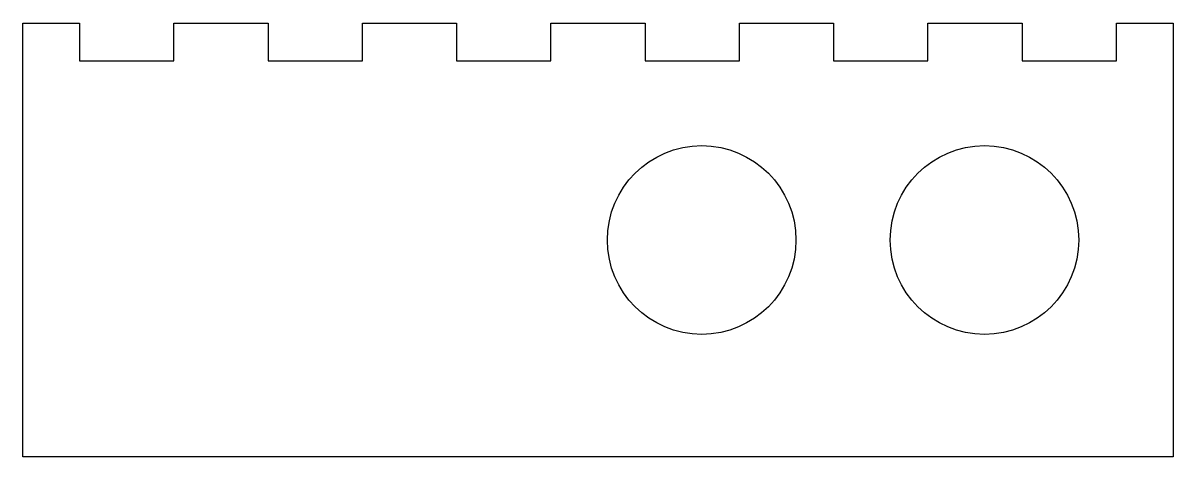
# Model space of a CAD drawing. Header units: millimetres. Extents: x 136 to 319, y -59 to 10.
import ezdxf

# ---------------------------------------------------------------- set-up
doc = ezdxf.new("R2010")
doc.units = ezdxf.units.MM
doc.layers.get('0').update_dxf_attribs({"linetype": 'CONTINUOUS'})

msp = doc.modelspace()

# ---------------------------------------------------------------- linework, layer by layer
msp.add_lwpolyline([(319, 10), (319, -59), (136, -59), (136, 10), (145, 10), (145, 4), (160, 4), (160, 10), (175, 10), (175, 4), (190, 4), (190, 10), (205, 10), (205, 4), (220, 4), (220, 10), (235, 10), (235, 4), (250, 4), (250, 10), (265, 10), (265, 4), (280, 4), (280, 10), (295, 10), (295, 4), (310, 4), (310, 10)], close=True)
for centre in [(244, -24.5), (289, -24.5)]:
    msp.add_circle(centre, 15)

doc.saveas('drawing.dxf')
